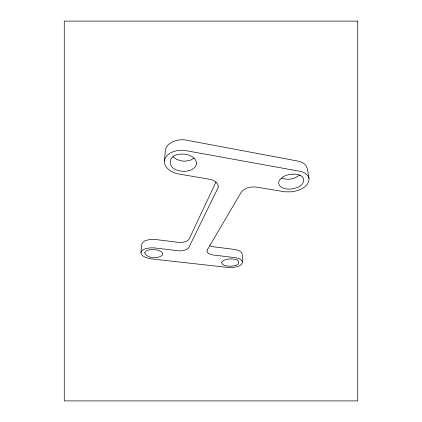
<?xml version="1.0" encoding="UTF-8"?>
<svg xmlns="http://www.w3.org/2000/svg" width="422" height="422" viewBox="0 0 422 422"><rect width="100%" height="100%" fill="white"/><g stroke="black" fill="none" stroke-linecap="round" stroke-linejoin="round"><path stroke-width="0.63" d="M207.271 249.961L241.373 191.978L243.141 190.153L245.889 188.539A16.258 16.258 0 0 1 247.545 187.901L249.966 187.299A22.651 22.651 0 0 1 253.717 186.935L256.592 187.11L284.834 191.82L291.565 191.799A32.283 32.283 0 0 0 295.031 191.192C301.123 189.752 309.537 185.791 309.041 178.406L307.227 168.362C306.335 163.958 301.572 161.726 297.542 161.004L184.725 139.84A26.971 26.971 0 0 0 178.764 140.051C172.978 140.816 166.104 144.218 165.345 150.649L164.427 160.982C164.052 166.479 168.974 170.615 173.627 172.508A25.658 25.658 0 0 0 177.345 173.764L209.423 179.218A16.848 16.848 0 0 1 212.588 180.141C215.22 181.175 218.1 183.248 218.216 186.334M215.953 182.109L188.972 239.416L186.782 241.226L182.826 242.323A19.792 19.792 0 0 1 179.213 242.444L155.739 239.538A26.802 26.802 0 0 0 151.134 239.464C147.8 239.828 142.926 240.392 141.839 244.185L140.895 252.504C141.017 255.89 145.052 257.241 147.758 258.122A25.447 25.447 0 0 0 151.556 258.913L229.505 267.627A28.881 28.881 0 0 0 233.762 267.348C236.948 266.725 241.911 265.971 242.576 262.141L242.154 253.717C240.893 250.573 236.895 249.813 233.899 249.349L213.785 246.823A14.649 14.649 0 0 1 210.193 245.952L209.75 245.746M164.427 160.982C165.255 154.51 172.313 151.303 178.1 150.543A28.485 28.485 0 0 1 184.182 150.337L299.219 171.174C303.244 171.886 308.107 173.985 309.041 178.406M140.895 252.504C142.056 248.737 146.967 248.294 150.295 247.909A28.163 28.163 0 0 1 155.628 248.062L178.775 250.816A20.921 20.921 0 0 0 182.436 250.694L186.45 249.629L188.666 247.867L217.72 188.465A4.7 4.7 0 0 0 218.221 186.334M299.609 175.146L294.915 177.92A20.193 20.193 0 0 1 286.58 179.244L281.384 178.063M194.083 158.171L190.834 160.038L186.076 161.083A20.013 20.013 0 0 1 182.731 161.077L176.955 159.595L172.915 156.82M300.501 175.557C307.364 178.622 301.983 186.957 296.418 187.795A21.195 21.195 0 0 1 287.973 189.088C284.354 188.903 279.475 187.584 278.689 183.475A4.183 4.183 0 0 1 278.673 182.573L279.332 180.489A6.794 6.794 0 0 1 279.76 179.809L283.072 176.86A16.927 16.927 0 0 1 285.715 175.552L287.182 175.04A22.556 22.556 0 0 1 292.33 174.107M242.56 261.767C241.231 258.649 237.201 257.99 234.205 257.525L213.822 255.067A13.425 13.425 0 0 1 211.781 254.719C209.924 254.139 207.144 253.321 206.954 251.032A2.163 2.163 0 0 1 207.276 249.966M221.724 262.737C222.199 265.095 225.184 265.596 227.173 265.992A19.248 19.248 0 0 0 234.147 265.749C240.967 265.079 239.786 258.876 233.049 259.039A17.344 17.344 0 0 0 230.802 258.902L230.037 258.918A20.198 20.198 0 0 0 227.764 259.145L223.887 260.253L222.093 261.651A1.857 1.857 0 0 0 221.708 262.737M292.341 174.239A15.72 15.72 0 0 1 300.533 175.483M196.536 163.024L196.52 163.393A5.655 5.655 0 0 1 196.161 165.218L194.895 167.297L192.163 169.417A13.457 13.457 0 0 1 190.169 170.33L186.218 171.221A20.478 20.478 0 0 1 178.474 170.551C166.627 168.088 167.792 154.848 179.841 154.23A20.377 20.377 0 0 1 187.51 154.732C191.546 155.734 196.098 158.498 196.536 163.024M144.662 252.889C147.489 258.786 158.53 259.24 162.808 254.724A1.757 1.757 0 0 0 162.913 254.239C162.639 251.596 159.389 250.694 157.221 250.098A20.446 20.446 0 0 0 151.092 249.639C148.802 249.903 145.432 250.309 144.662 252.889M357.74 21.1L64.26 21.1L64.26 400.9L357.74 400.9L357.74 21.1"/></g></svg>
